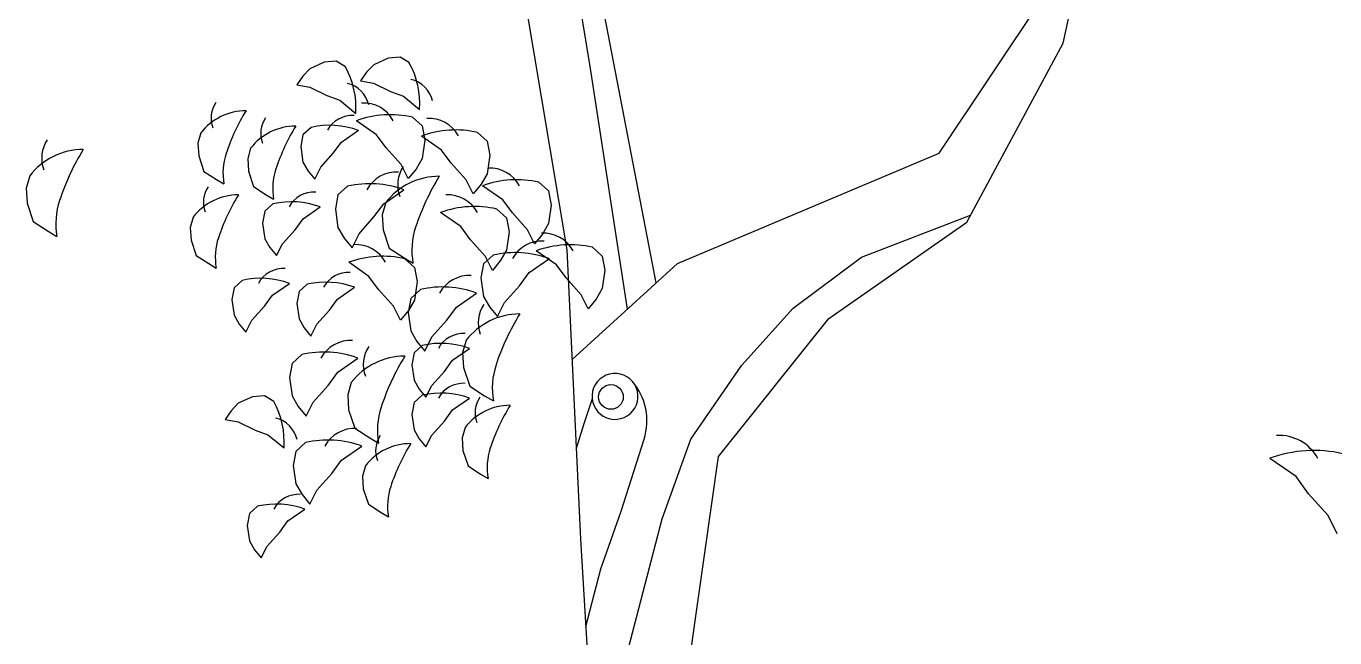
# Model space of a CAD drawing. Header units: millimetres. Extents: x 61831 to 121408, y 302 to 24841.
# Drawn here: x 71552 to 73778, y 4687 to 5727 of the extents above; entities that cross this region are included whole.
import ezdxf

# ---------------------------------------------------------------- set-up
doc = ezdxf.new("R2010")
doc.units = ezdxf.units.MM

# ---------------------------------------------------------------- blocks, each defined once
blk = doc.blocks.new('A$C09CF175E')
at = {"color": 45}
for p, q in [((2276.5, 2397.4), (2202.8, 2838.9)), ((3080.5, 2440.7), (3150.9, 2768.8)), ((2387.9, 2032.8), (2259.9, 2698.5)), ((2236.4, 2089.3), (2142.6, 2651.6)), ((2869.5, 2253.3), (3057.1, 2534.5)), ((2916.4, 2136.1), (3080.5, 2440.7)), ((2339.4, 1988.4), (2276.5, 2397.4)), ((2424, 2065.8), (2869.5, 2253.3)), ((2737.2, 2076.8), (2922.9, 2148.1)), ((2681.9, 1972.1), (2916.4, 2136.1)), ((2259.9, 1597.2), (2236.4, 2089.3)), ((2621, 1989.7), (2737.2, 2076.8)), ((2245.3, 1902.3), (2424, 2065.8)), ((2533.9, 1892.9), (2621, 1989.7)), ((2494.3, 1737.8), (2681.9, 1972.1)), ((2446.7, 1767.1), (2533.9, 1892.9)), ((2279.2, 1835.7), (2264.5, 1791.6)), ((2264.5, 1791.6), (2252.5, 1752.8)), ((2328.2, 1644.7), (2367.4, 1767.1)), ((2398.3, 1631.6), (2446.7, 1767.1)), ((2447.5, 1409.8), (2494.3, 1737.8)), ((2293.9, 1546.7), (2328.2, 1644.7)), ((2340.2, 1409), (2398.3, 1631.6)), ((2283.3, 1198.9), (2259.9, 1597.2)), ((2268.6, 1448.4), (2293.9, 1546.7))]:
    blk.add_line(p, q, dxfattribs=at)
at = {"color": 74}
for p, q in [((1823.3, 2408.1), (1799, 2397.2)), ((1843.7, 2410), (1823.3, 2408.1)), ((1859.6, 2400.2), (1843.7, 2410)), ((1931.8, 2414.9), (1907.4, 2404)), ((1952.2, 2416.8), (1931.8, 2414.9)), ((1968.1, 2407), (1952.2, 2416.8)), ((1786.9, 2384.6), (1776.7, 2369.9)), ((1799, 2397.2), (1786.9, 2384.6)), ((1895.4, 2391.4), (1885.2, 2376.7)), ((1907.4, 2404), (1895.4, 2391.4)), ((1776.7, 2369.9), (1798.8, 2365.8)), ((1798.8, 2365.8), (1827.7, 2351.8)), ((1885.2, 2376.7), (1907.3, 2372.5)), ((1907.3, 2372.5), (1936.2, 2358.5)), ((1827.7, 2351.8), (1849.6, 2343.6)), ((1849.6, 2343.6), (1876.9, 2321.3)), ((1936.2, 2358.5), (1958.1, 2350.4)), ((1958.1, 2350.4), (1985.4, 2328.1)), ((1800.9, 2297.4), (1787.1, 2284.9)), ((1912.3, 2284.9), (1877.9, 2308.8)), ((1973.6, 2314.7), (1990, 2299.8)), ((1990, 2299.8), (1994.5, 2275.9)), ((1613.5, 2288), (1608.4, 2270.4)), ((1787.1, 2284.9), (1783.3, 2264.7)), ((1838.7, 2253.4), (1852.6, 2272.3)), ((1852.6, 2272.3), (1881.5, 2292.4)), ((1928.7, 2262.4), (1912.3, 2284.9)), ((2023, 2258.8), (1988.6, 2282.7)), ((1994.5, 2275.9), (1990, 2244.5)), ((2084.3, 2288.7), (2100.7, 2273.8)), ((2100.7, 2273.8), (2105.2, 2249.9)), ((1608.4, 2270.4), (1609.7, 2249)), ((1609.7, 2249), (1618.5, 2222.6)), ((1698.1, 2262), (1693.1, 2244.4)), ((1783.3, 2264.7), (1787.1, 2238.3)), ((1817.3, 2229.5), (1838.7, 2253.4)), ((1954.1, 2234.1), (1928.7, 2262.4)), ((2039.4, 2236.4), (2023, 2258.8)), ((2105.2, 2249.9), (2100.7, 2218.5)), ((1693.1, 2244.4), (1694.4, 2223)), ((1787.1, 2238.3), (1795.9, 2223.2)), ((1807.2, 2209.4), (1817.3, 2229.5)), ((1966.1, 2210.2), (1954.1, 2234.1)), ((1979.6, 2226.6), (1966.1, 2210.2)), ((1990, 2244.5), (1979.6, 2226.6)), ((2064.9, 2208), (2039.4, 2236.4)), ((1322.2, 2215), (1316.2, 2194.1)), ((1618.5, 2222.6), (1639.9, 2208.8)), ((1639.9, 2208.8), (1652.5, 2201.2)), ((1694.4, 2223), (1703.2, 2196.6)), ((1795.9, 2223.2), (1807.2, 2209.4)), ((2076.8, 2184.1), (2064.9, 2208)), ((2100.7, 2218.5), (2090.3, 2200.6)), ((2188.5, 2204.1), (2205, 2189.2)), ((1316.2, 2194.1), (1317.7, 2168.7)), ((1703.2, 2196.6), (1724.6, 2182.7)), ((1724.6, 2182.7), (1737.2, 2175.2)), ((1846.6, 2182.4), (1842.2, 2158.5)), ((1863.1, 2197.3), (1846.6, 2182.4)), ((1924.4, 2167.4), (1958.8, 2191.3)), ((2090.3, 2200.6), (2076.8, 2184.1)), ((2127.2, 2174.2), (2092.8, 2198.1)), ((2205, 2189.2), (2209.4, 2165.2)), ((1317.7, 2168.7), (1328.2, 2137.3)), ((1735.8, 2167.3), (1722, 2154.7)), ((1787.4, 2142.1), (1816.4, 2162.2)), ((1907.9, 2145), (1924.4, 2167.4)), ((1927.9, 2169.4), (1921.9, 2148.5)), ((2143.6, 2151.8), (2127.2, 2174.2)), ((2209.4, 2165.2), (2205, 2133.9)), ((1328.2, 2137.3), (1353.6, 2120.9)), ((1600.4, 2144.8), (1595.4, 2127.2)), ((1722, 2154.7), (1718.2, 2134.6)), ((1773.6, 2123.2), (1787.4, 2142.1)), ((1842.2, 2158.5), (1846.6, 2127.1)), ((1882.5, 2116.6), (1907.9, 2145)), ((1921.9, 2148.5), (1923.4, 2123.1)), ((2055.6, 2128.7), (2021.2, 2152.6)), ((2116.9, 2158.5), (2133.3, 2143.6)), ((2133.3, 2143.6), (2137.8, 2119.7)), ((2169.1, 2123.4), (2143.6, 2151.8)), ((1353.6, 2120.9), (1368.5, 2111.9)), ((1595.4, 2127.2), (1596.7, 2105.8)), ((1718.2, 2134.6), (1722, 2108.1)), ((1752.2, 2099.3), (1773.6, 2123.2)), ((1846.6, 2127.1), (1857.1, 2109.1)), ((1870.6, 2092.7), (1882.5, 2116.6)), ((1923.4, 2123.1), (1933.9, 2091.8)), ((2072, 2106.2), (2055.6, 2128.7)), ((2137.8, 2119.7), (2133.3, 2088.3)), ((2181, 2099.5), (2169.1, 2123.4)), ((2194.5, 2115.9), (2181, 2099.5)), ((2205, 2133.9), (2194.5, 2115.9)), ((1596.7, 2105.8), (1605.5, 2079.4)), ((1722, 2108.1), (1730.8, 2093)), ((1730.8, 2093), (1742.1, 2079.2)), ((1742.1, 2079.2), (1752.2, 2099.3)), ((1857.1, 2109.1), (1870.6, 2092.7)), ((2097.4, 2077.9), (2072, 2106.2)), ((2279.7, 2093.4), (2296.1, 2078.5)), ((1605.5, 2079.4), (1626.9, 2065.6)), ((1933.9, 2091.8), (1959.3, 2075.3)), ((1959.3, 2075.3), (1974.3, 2066.4)), ((1960.5, 2073.9), (1977, 2059)), ((2110.6, 2080.1), (2094.1, 2065.2)), ((2109.4, 2053.9), (2097.4, 2077.9)), ((2133.3, 2088.3), (2122.8, 2070.4)), ((2171.9, 2050.3), (2206.3, 2074.2)), ((2218.4, 2063.6), (2184, 2087.5)), ((2296.1, 2078.5), (2300.6, 2054.6)), ((1626.9, 2065.6), (1639.5, 2058)), ((1899.2, 2044), (1864.9, 2067.9)), ((1977, 2059), (1981.5, 2035.1)), ((2094.1, 2065.2), (2089.7, 2041.3)), ((2122.8, 2070.4), (2109.4, 2053.9)), ((2155.4, 2027.9), (2171.9, 2050.3)), ((2234.8, 2041.2), (2218.4, 2063.6)), ((2300.6, 2054.6), (2296.1, 2023.2)), ((1683.7, 2037.1), (1669.9, 2024.5)), ((1735.3, 2011.9), (1764.3, 2032.1)), ((1794.4, 2030.6), (1780.6, 2018)), ((1915.7, 2021.6), (1899.2, 2044)), ((1981.5, 2035.1), (1977, 2003.7)), ((2089.7, 2041.3), (2094.1, 2009.9)), ((2130, 1999.5), (2155.4, 2027.9)), ((2260.2, 2012.8), (2234.8, 2041.2)), ((1669.9, 2024.5), (1666.1, 2004.4)), ((1666.1, 2004.4), (1669.9, 1978)), ((1721.5, 1993.1), (1735.3, 2011.9)), ((1780.6, 2018), (1776.8, 1997.9)), ((1832.2, 1986.6), (1846, 2005.4)), ((1846, 2005.4), (1875, 2025.6)), ((1941.1, 1993.2), (1915.7, 2021.6)), ((1970.4, 2006.6), (1965.9, 1982.7)), ((1986.8, 2021.6), (1970.4, 2006.6)), ((2048.1, 1991.7), (2082.5, 2015.6)), ((2094.1, 2009.9), (2104.6, 1992)), ((2272.2, 1988.9), (2260.2, 2012.8)), ((2285.7, 2005.3), (2272.2, 1988.9)), ((2296.1, 2023.2), (2285.7, 2005.3)), ((1700.1, 1969.2), (1721.5, 1993.1)), ((1776.8, 1997.9), (1780.6, 1971.5)), ((1810.8, 1962.6), (1832.2, 1986.6)), ((1953.1, 1969.3), (1941.1, 1993.2)), ((1966.5, 1985.8), (1953.1, 1969.3)), ((1965.9, 1982.7), (1970.4, 1951.3)), ((1977, 2003.7), (1966.5, 1985.8)), ((2031.7, 1969.3), (2048.1, 1991.7)), ((2104.6, 1992), (2118.1, 1975.6)), ((2118.1, 1975.6), (2130, 1999.5)), ((1669.9, 1978), (1678.7, 1962.9)), ((1678.7, 1962.9), (1690, 1949)), ((1690, 1949), (1700.1, 1969.2)), ((1780.6, 1971.5), (1789.4, 1956.4)), ((1800.7, 1942.5), (1810.8, 1962.6)), ((2006.3, 1940.9), (2031.7, 1969.3)), ((1789.4, 1956.4), (1800.7, 1942.5)), ((1970.4, 1951.3), (1980.9, 1933.4)), ((1994.3, 1917), (2006.3, 1940.9)), ((1989.8, 1926.4), (1976, 1913.9)), ((1980.9, 1933.4), (1994.3, 1917)), ((2041.4, 1901.3), (2070.4, 1921.4)), ((2064.7, 1935.1), (2058.7, 1914.2)), ((1768.5, 1896), (1764, 1872.1)), ((1784.9, 1910.9), (1768.5, 1896)), ((1846.2, 1881), (1880.6, 1904.9)), ((1976, 1913.9), (1972.2, 1893.7)), ((1972.2, 1893.7), (1976, 1867.3)), ((2027.6, 1882.4), (2041.4, 1901.3)), ((2058.7, 1914.2), (2060.2, 1888.8)), ((1764, 1872.1), (1768.5, 1840.7)), ((1829.8, 1858.6), (1846.2, 1881)), ((2006.2, 1858.5), (2027.6, 1882.4)), ((2060.2, 1888.8), (2070.7, 1857.4)), ((1804.4, 1830.2), (1829.8, 1858.6)), ((1869.3, 1863.5), (1863.3, 1842.6)), ((1976, 1867.3), (1984.8, 1852.2)), ((1984.8, 1852.2), (1996.1, 1838.4)), ((1996.1, 1838.4), (2006.2, 1858.5)), ((2070.7, 1857.4), (2096.1, 1841)), ((1676.9, 1828), (1664.8, 1815.4)), ((1701.3, 1838.9), (1676.9, 1828)), ((1721.7, 1840.8), (1701.3, 1838.9)), ((1737.6, 1831), (1721.7, 1840.8)), ((1768.5, 1840.7), (1779, 1822.8)), ((1792.4, 1806.3), (1804.4, 1830.2)), ((1863.3, 1842.6), (1864.8, 1817.2)), ((1976, 1829.3), (1972.2, 1809.1)), ((1989.8, 1841.8), (1976, 1829.3)), ((2041.4, 1816.7), (2070.4, 1836.8)), ((2096.1, 1841), (2111, 1832)), ((1664.8, 1815.4), (1654.6, 1800.7)), ((1779, 1822.8), (1792.4, 1806.3)), ((1864.8, 1817.2), (1875.3, 1785.8)), ((1972.2, 1809.1), (1976, 1782.7)), ((2027.6, 1797.8), (2041.4, 1816.7)), ((1654.6, 1800.7), (1676.7, 1796.6)), ((1676.7, 1796.6), (1705.6, 1782.6)), ((1705.6, 1782.6), (1727.6, 1774.4)), ((1875.3, 1785.8), (1900.7, 1769.4)), ((1976, 1782.7), (1984.8, 1767.6)), ((2006.2, 1773.9), (2027.6, 1797.8)), ((2062.9, 1786.9), (2057.8, 1769.3)), ((1727.6, 1774.4), (1754.9, 1752.1)), ((1791.4, 1761.2), (1775, 1746.3)), ((1900.7, 1769.4), (1915.6, 1760.4)), ((1984.8, 1767.6), (1996.1, 1753.8)), ((1996.1, 1753.8), (2006.2, 1773.9)), ((2057.8, 1769.3), (2059.1, 1747.9)), ((1775, 1746.3), (1770.5, 1722.4)), ((1852.7, 1731.3), (1887.1, 1755.2)), ((2059.1, 1747.9), (2067.9, 1721.4)), ((1770.5, 1722.4), (1775, 1691)), ((1836.3, 1708.9), (1852.7, 1731.3)), ((1893.5, 1721.8), (1888.5, 1704.2)), ((2067.9, 1721.4), (2089.3, 1707.6)), ((3476.6, 1703.3), (3431.9, 1734.4)), ((1810.9, 1680.5), (1836.3, 1708.9)), ((1888.5, 1704.2), (1889.7, 1682.8)), ((2089.3, 1707.6), (2101.9, 1700.1)), ((3498, 1674.2), (3476.6, 1703.3)), ((1775, 1691), (1785.5, 1673.1)), ((1785.5, 1673.1), (1798.9, 1656.6)), ((1798.9, 1656.6), (1810.9, 1680.5)), ((1889.7, 1682.8), (1898.6, 1656.4)), ((3531, 1637.3), (3498, 1674.2)), ((1709.8, 1653.1), (1695.9, 1640.5)), ((1761.4, 1627.9), (1790.3, 1648.1)), ((1898.6, 1656.4), (1920, 1642.5)), ((1695.9, 1640.5), (1692.1, 1620.4)), ((1747.5, 1609.1), (1761.4, 1627.9)), ((1920, 1642.5), (1932.5, 1635)), ((3546.6, 1606.2), (3531, 1637.3)), ((1692.1, 1620.4), (1695.9, 1594)), ((1726.1, 1585.1), (1747.5, 1609.1)), ((1695.9, 1594), (1704.7, 1578.9)), ((1716.1, 1565), (1726.1, 1585.1)), ((1704.7, 1578.9), (1716.1, 1565))]:
    blk.add_line(p, q, dxfattribs=at)
at = {"color": 45}
blk.add_circle((2311, 1838.9), 21, dxfattribs=at)
at = {"color": 74}
for centre, radius, start, end in [((1843.7, 2338.3), 142, 355.8728, 28.8905), ((1735.2, 2331.6), 142, 355.8728, 28.8905), ((1851.8, 2324.9), 48.5, 12.6587, 77.3289), ((1960.2, 2331.7), 48.5, 12.6587, 77.3289), ((1678, 2313.3), 47.3, 146.2055, 200.3658), ((1890.2, 2281.2), 57.6, 28.6267, 93.2969), ((1690.3, 2228.8), 97, 90, 142.3456), ((1982.4, 2145.3), 343.4, 148.2926, 161.7522), ((1871.2, 2269.2), 48.5, 86.7031, 151.3733), ((1935.8, 2150.3), 168.7, 77.0651, 110.0828), ((1774.9, 2202.7), 97, 90, 142.3456), ((1762.6, 2287.3), 47.3, 146.2055, 200.3658), ((2067.1, 2119.2), 343.4, 148.2926, 161.7522), ((1832.7, 2159), 142, 69.9172, 102.9349), ((2000.9, 2255.2), 57.6, 28.6267, 93.2969), ((1398.8, 2245), 56.2, 146.2055, 200.3658), ((2046.5, 2124.3), 168.7, 77.0651, 110.0828), ((1413.4, 2144.6), 115.2, 90, 142.3456), ((1760.4, 2045.4), 407.9, 148.2926, 161.7522), ((1757.4, 2219.5), 106.4, 161.7522, 189.8723), ((1842, 2193.4), 106.4, 161.7522, 189.8723), ((2004.5, 2199.5), 56.2, 146.2055, 200.3658), ((2105.1, 2170.5), 57.6, 28.6267, 93.2969), ((1946.5, 2163.8), 57.6, 86.7031, 151.3733), ((2019.1, 2099.1), 115.2, 90, 142.3456), ((2366.1, 1999.9), 407.9, 148.2926, 161.7522), ((2150.7, 2039.7), 168.7, 77.0651, 110.0828), ((1677.2, 2085.6), 97, 90, 142.3456), ((1664.9, 2170.1), 47.3, 146.2055, 200.3658), ((1969.4, 2002.1), 343.4, 148.2926, 161.7522), ((1806, 2139), 48.5, 86.7031, 151.3733), ((1900.9, 2032.9), 168.7, 69.9172, 102.9349), ((2033.5, 2125), 57.6, 28.6267, 93.2969), ((1493.1, 2133.6), 126.4, 161.7522, 189.8723), ((1767.6, 2028.8), 142, 69.9172, 102.9349), ((2079.1, 1994.1), 168.7, 77.0651, 110.0828), ((2098.8, 2088), 126.4, 161.7522, 189.8723), ((2196.3, 2059.9), 57.6, 28.6267, 93.2969), ((1744.3, 2076.3), 106.4, 161.7522, 189.8723), ((1877.1, 2040.4), 57.6, 28.6267, 93.2969), ((2194, 2046.6), 57.6, 86.7031, 151.3733), ((2241.9, 1929), 168.7, 77.0651, 110.0828), ((1922.8, 1909.5), 168.7, 77.0651, 110.0828), ((2148.3, 1915.7), 168.7, 69.9172, 102.9349), ((1753.9, 2008.8), 48.5, 86.7031, 151.3733), ((1864.7, 2002.3), 48.5, 86.7031, 151.3733), ((1715.5, 1898.7), 142, 69.9172, 102.9349), ((1826.2, 1892.1), 142, 69.9172, 102.9349), ((2070.2, 1988), 57.6, 86.7031, 151.3733), ((2024.6, 1857.2), 168.7, 69.9172, 102.9349), ((2141.3, 1965.1), 56.2, 146.2055, 200.3658), ((2155.9, 1864.8), 115.2, 90, 142.3456), ((2502.9, 1765.6), 407.9, 148.2926, 161.7522), ((2060.1, 1898.2), 48.5, 86.7031, 151.3733), ((1822.7, 1746.5), 168.7, 69.9172, 102.9349), ((1868.3, 1877.4), 57.6, 86.7031, 151.3733), ((1945.9, 1893.6), 56.2, 146.2055, 200.3658), ((2021.6, 1788), 142, 69.9172, 102.9349), ((1960.5, 1793.2), 115.2, 90, 142.3456), ((2307.5, 1694), 407.9, 148.2926, 161.7522), ((2235.6, 1853.7), 126.4, 161.7522, 189.8723), ((2060.1, 1813.6), 48.5, 86.7031, 151.3733), ((1613.2, 1762.4), 142, 355.8728, 28.8905), ((2021.6, 1703.4), 142, 69.9172, 102.9349), ((2127.3, 1812.1), 47.3, 146.2055, 200.3658), ((2040.2, 1782.1), 126.4, 161.7522, 189.8723), ((2139.7, 1727.6), 97, 90, 142.3456), ((2431.8, 1644.1), 343.4, 148.2926, 161.7522), ((1729.7, 1755.7), 48.5, 12.6587, 77.3289), ((1874.9, 1727.7), 57.6, 86.7031, 151.3733), ((1829.2, 1596.8), 168.7, 69.9172, 102.9349), ((1970.3, 1662.5), 97, 90, 142.3456), ((1958, 1747), 47.3, 146.2055, 200.3658), ((2262.5, 1579), 343.4, 148.2926, 161.7522), ((3447.9, 1698.6), 74.8, 28.6267, 93.2969), ((2206.8, 1718.3), 106.4, 161.7522, 189.8723), ((3507.2, 1528.5), 219.3, 77.0651, 110.0828), ((1780, 1624.8), 48.5, 86.7031, 151.3733), ((2037.4, 1653.2), 106.4, 161.7522, 189.8723), ((1741.6, 1514.6), 142, 69.9172, 102.9349)]:
    blk.add_arc(centre, radius, start, end, dxfattribs=at)
at = {"color": 45}
for centre, radius, start, end in [((2318, 1839.8), 39.1, 40.3906, 185.9786), ((2318, 1839.8), 39.1, 185.9786, 40.3906), ((2269.5, 1798.5), 102.8, 342.2441, 40.3906)]:
    blk.add_arc(centre, radius, start, end, dxfattribs=at)

msp = doc.modelspace()

# ---------------------------------------------------------------- block references
msp.add_blockref('A$C09CF175E', (70235.6, 3257.8))

doc.saveas('drawing.dxf')
